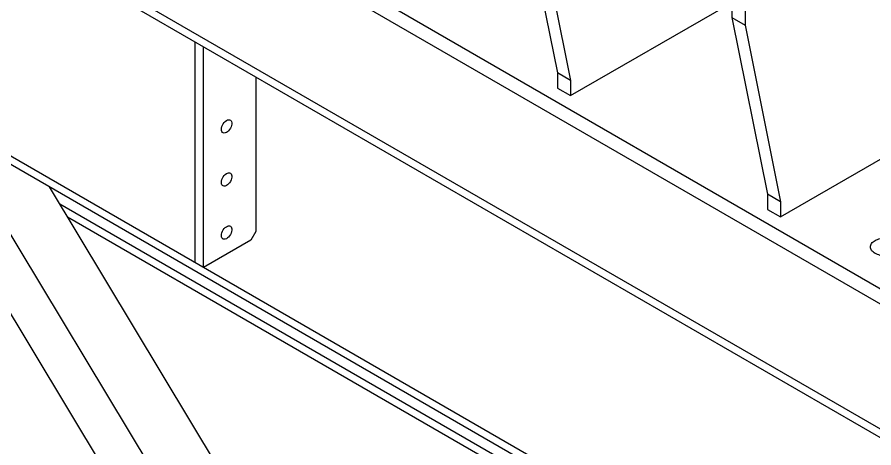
# Model space of a CAD drawing. Header units: millimetres. Extents: x 861 to 27901, y 673 to 17923.
# Drawn here: x 22869 to 23601, y 6226 to 6594 of the extents above; entities that cross this region are included whole.
import ezdxf

# ---------------------------------------------------------------- set-up
doc = ezdxf.new("R2010")
doc.units = ezdxf.units.MM
doc.header["$LTSCALE"] = 33.3
doc.layers.add('STRUC', color=4, linetype='Continuous')

msp = doc.modelspace()

# ---------------------------------------------------------------- linework, layer by layer
at = {"color": 7, "linetype": 'Continuous', "lineweight": 25}
for p, q in [((23897.08, 6194.09), (22792.63, 6831.68)), ((23897.08, 6181.15), (22792.63, 6818.73)), ((23300, 6697.4), (23330.28, 6546.55)), ((23311.21, 6690.92), (23341.49, 6540.08)), ((23479.41, 6608.07), (23479.41, 6593.83)), ((23341.49, 6527.13), (23476.04, 6604.8)), ((23490.62, 6601.6), (23490.62, 6587.36)), ((23479.41, 6593.83), (23490.62, 6587.36)), ((23479.41, 6593.83), (23509.68, 6442.98)), ((23490.62, 6587.36), (23520.89, 6436.51)), ((23330.28, 6546.55), (23330.28, 6533.6)), ((23341.49, 6540.08), (23330.28, 6546.55)), ((23341.49, 6540.08), (23341.49, 6527.13)), ((23330.28, 6533.6), (23341.49, 6527.13)), ((23520.89, 6423.56), (23655.44, 6501.24)), ((23509.68, 6442.98), (23509.68, 6430.03)), ((23520.89, 6436.51), (23509.68, 6442.98)), ((23520.89, 6436.51), (23520.89, 6423.56)), ((23509.68, 6430.03), (23520.89, 6423.56))]:
    msp.add_line(p, q, dxfattribs=at)
msp.add_open_spline([(23620.69, 6403.49), (23620.03, 6403.83), (23618.71, 6404.51), (23616.34, 6405.22), (23613.8, 6405.67), (23611.15, 6405.82), (23608.51, 6405.67), (23605.96, 6405.23), (23603.62, 6404.5), (23601.56, 6403.53), (23599.88, 6402.34), (23598.62, 6400.99), (23597.85, 6399.52), (23597.59, 6397.99), (23597.85, 6396.46), (23598.62, 6395), (23599.88, 6393.64), (23601.56, 6392.46), (23603.62, 6391.48), (23605.96, 6390.76), (23608.51, 6390.31), (23611.15, 6390.16), (23613.8, 6390.31), (23616.35, 6390.76), (23618.69, 6391.48), (23620.75, 6392.46), (23622.43, 6393.64), (23623.69, 6395), (23624.46, 6396.46), (23624.72, 6397.99), (23624.46, 6399.52), (23623.68, 6400.99), (23622.45, 6402.35), (23621.27, 6403.11), (23620.69, 6403.49)], degree=3, dxfattribs=at)
at = {"layer": 'STRUC', "linetype": 'Continuous', "lineweight": 25}
for p, q in [((25497.8, 5150.36), (19891.45, 8386.83)), ((25497.8, 5143.12), (19890.89, 8379.92)), ((25497.8, 4954.67), (19890.89, 8191.47)), ((25497.8, 4947.44), (19891.45, 8183.91)), ((23021.03, 6384.48), (23021.03, 6572.93)), ((23028.15, 6380.37), (23028.15, 6568.82)), ((23072.72, 6543.09), (23072.72, 6411.04)), ((23304.27, 5772.3), (22896.46, 6449.16)), ((23215.9, 5823.4), (22841.85, 6444.23)), ((23643.94, 6008.13), (22905.26, 6434.56)), ((23179.39, 5816.38), (22811.63, 6426.78)), ((23687.69, 5975.63), (22911.95, 6423.46)), ((23072.72, 6411.04), (23068.45, 6403.64)), ((23068.45, 6403.64), (23028.15, 6380.37))]:
    msp.add_line(p, q, dxfattribs=at)
at = {"layer": 'STRUC', "linetype": 'Continuous', "lineweight": 25, "flags": 128}
for points in [[(23043.32, 6498.34), (23043.42, 6499.5), (23043.73, 6500.73), (23044.23, 6501.97), (23044.89, 6503.16), (23045.69, 6504.24), (23046.58, 6505.17), (23047.53, 6505.9), (23048.49, 6506.39), (23049.42, 6506.63), (23050.27, 6506.6), (23051, 6506.31), (23051.58, 6505.76), (23051.99, 6504.98), (23052.19, 6504.02), (23052.19, 6502.91), (23051.99, 6501.7), (23051.58, 6500.46), (23051, 6499.24), (23050.27, 6498.1), (23049.42, 6497.08), (23048.49, 6496.25), (23047.53, 6495.64), (23046.58, 6495.27), (23045.69, 6495.16), (23044.89, 6495.33), (23044.23, 6495.75), (23043.73, 6496.42), (23043.42, 6497.29), (23043.32, 6498.34)], [(23043.32, 6453.02), (23043.42, 6454.19), (23043.73, 6455.42), (23044.23, 6456.65), (23044.89, 6457.84), (23045.69, 6458.93), (23046.58, 6459.85), (23047.53, 6460.58), (23048.49, 6461.08), (23049.42, 6461.31), (23050.27, 6461.28), (23051, 6460.99), (23051.58, 6460.44), (23051.99, 6459.66), (23052.19, 6458.7), (23052.19, 6457.59), (23051.99, 6456.38), (23051.58, 6455.14), (23051, 6453.92), (23050.27, 6452.78), (23049.42, 6451.77), (23048.49, 6450.93), (23047.53, 6450.32), (23046.58, 6449.95), (23045.69, 6449.85), (23044.89, 6450.01), (23044.23, 6450.43), (23043.73, 6451.1), (23043.42, 6451.98), (23043.32, 6453.02)], [(23043.32, 6407.7), (23043.42, 6408.87), (23043.73, 6410.1), (23044.23, 6411.34), (23044.89, 6412.52), (23045.69, 6413.61), (23046.58, 6414.54), (23047.53, 6415.26), (23048.49, 6415.76), (23049.42, 6416), (23050.27, 6415.97), (23051, 6415.67), (23051.58, 6415.12), (23051.99, 6414.35), (23052.19, 6413.38), (23052.19, 6412.27), (23051.99, 6411.07), (23051.58, 6409.82), (23051, 6408.6), (23050.27, 6407.46), (23049.42, 6406.45), (23048.49, 6405.62), (23047.53, 6405), (23046.58, 6404.63), (23045.69, 6404.53), (23044.89, 6404.69), (23044.23, 6405.12), (23043.73, 6405.78), (23043.42, 6406.66), (23043.32, 6407.7)]]:
    msp.add_lwpolyline(points, dxfattribs=at)

doc.saveas('drawing.dxf')
